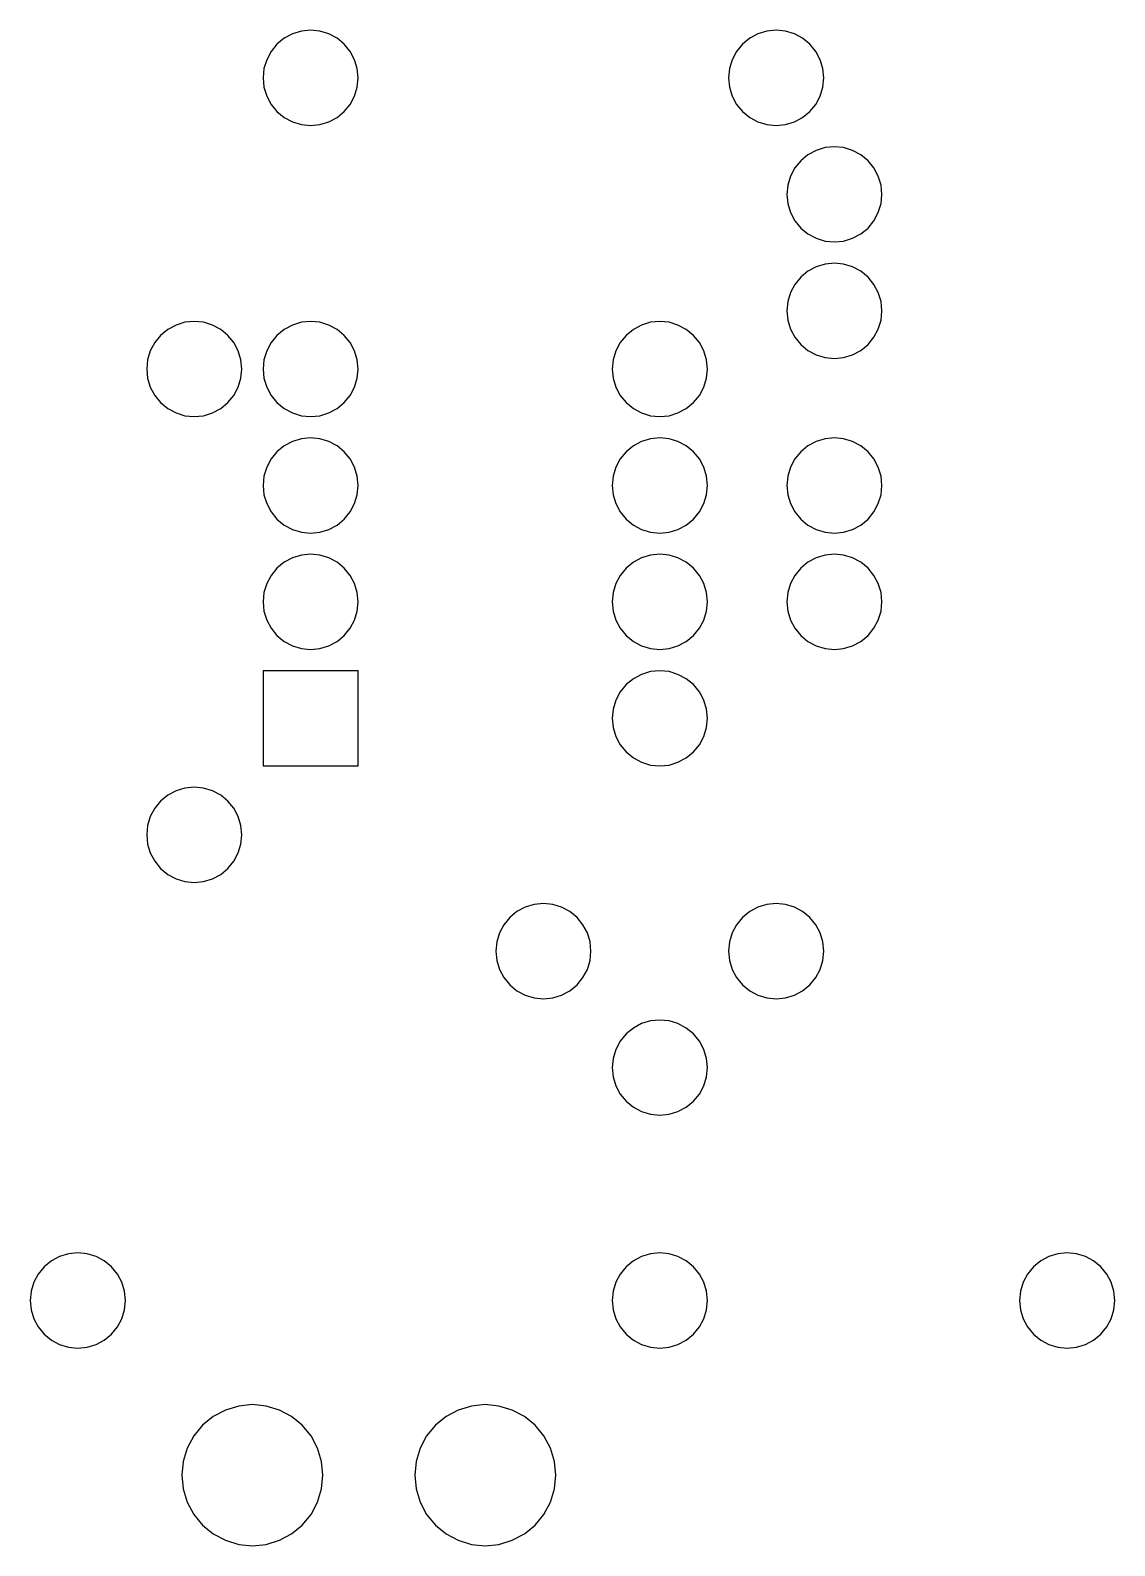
# Model space of a CAD drawing. Extents: x 3.8 to 101.3, y 3.8 to 101.3.
# Drawn here: x 29.23 to 52.9, y 18.74 to 51.8 of the extents above; entities that cross this region are included whole.
import ezdxf

# ---------------------------------------------------------------- set-up
doc = ezdxf.new("R2010")
doc.units = 0
doc.header["$LTSCALE"] = 0.000394
doc.layers.add('PLAN_1', color=7, linetype='CONTINUOUS')

msp = doc.modelspace()

# ---------------------------------------------------------------- linework, layer by layer
at = {"layer": 'PLAN_1', "color": 7}
for p, q in [((34.774818, 51.622753), (34.617462, 51.493614)), ((34.954346, 51.718712), (34.774818, 51.622753)), ((35.149139, 51.777802), (34.954346, 51.718712)), ((35.351723, 51.797756), (35.149139, 51.777802)), ((35.554306, 51.777802), (35.351723, 51.797756)), ((35.7491, 51.718712), (35.554306, 51.777802)), ((35.928627, 51.622753), (35.7491, 51.718712)), ((36.085983, 51.493614), (35.928627, 51.622753)), ((44.934814, 51.622753), (44.777462, 51.493614)), ((45.114342, 51.718712), (44.934814, 51.622753)), ((45.309139, 51.777802), (45.114342, 51.718712)), ((45.511719, 51.797756), (45.309139, 51.777802)), ((45.714298, 51.777802), (45.511719, 51.797756)), ((45.909096, 51.718712), (45.714298, 51.777802)), ((46.088623, 51.622753), (45.909096, 51.718712)), ((46.245975, 51.493614), (46.088623, 51.622753)), ((34.488327, 51.336262), (34.392372, 51.156734)), ((34.617462, 51.493614), (34.488327, 51.336262)), ((36.215118, 51.336262), (36.085983, 51.493614)), ((36.311073, 51.156734), (36.215118, 51.336262)), ((44.648323, 51.336262), (44.552364, 51.156734)), ((44.777462, 51.493614), (44.648323, 51.336262)), ((46.375114, 51.336262), (46.245975, 51.493614)), ((46.471073, 51.156734), (46.375114, 51.336262)), ((34.333275, 50.961937), (34.313324, 50.759357)), ((34.392372, 51.156734), (34.333275, 50.961937)), ((36.370171, 50.961937), (36.311073, 51.156734)), ((36.390121, 50.759357), (36.370171, 50.961937)), ((44.493275, 50.961937), (44.47332, 50.759357)), ((44.552364, 51.156734), (44.493275, 50.961937)), ((46.530163, 50.961937), (46.471073, 51.156734)), ((46.550117, 50.759357), (46.530163, 50.961937)), ((34.313324, 50.759357), (34.333275, 50.556778)), ((36.370171, 50.556778), (36.390121, 50.759357)), ((44.47332, 50.759357), (44.493275, 50.556778)), ((46.530163, 50.556778), (46.550117, 50.759357)), ((34.333275, 50.556778), (34.392372, 50.36198)), ((34.392372, 50.36198), (34.488327, 50.182453)), ((36.215118, 50.182453), (36.311073, 50.36198)), ((36.311073, 50.36198), (36.370171, 50.556778)), ((44.493275, 50.556778), (44.552364, 50.36198)), ((44.552364, 50.36198), (44.648323, 50.182453)), ((46.375114, 50.182453), (46.471073, 50.36198)), ((46.471073, 50.36198), (46.530163, 50.556778)), ((34.488327, 50.182453), (34.617462, 50.025101)), ((34.617462, 50.025101), (34.774818, 49.895962)), ((35.928627, 49.895962), (36.085983, 50.025101)), ((36.085983, 50.025101), (36.215118, 50.182453)), ((44.648323, 50.182453), (44.777462, 50.025101)), ((44.777462, 50.025101), (44.934814, 49.895962)), ((46.088623, 49.895962), (46.245975, 50.025101)), ((46.245975, 50.025101), (46.375114, 50.182453)), ((34.774818, 49.895962), (34.954346, 49.800003)), ((34.954346, 49.800003), (35.149139, 49.740913)), ((35.149139, 49.740913), (35.351723, 49.720959)), ((35.351723, 49.720959), (35.554306, 49.740913)), ((35.554306, 49.740913), (35.7491, 49.800003)), ((35.7491, 49.800003), (35.928627, 49.895962)), ((44.934814, 49.895962), (45.114342, 49.800003)), ((45.114342, 49.800003), (45.309139, 49.740913)), ((45.309139, 49.740913), (45.511719, 49.720959)), ((45.511719, 49.720959), (45.714298, 49.740913)), ((45.714298, 49.740913), (45.909096, 49.800003)), ((45.909096, 49.800003), (46.088623, 49.895962)), ((46.781719, 49.257755), (46.57914, 49.237801)), ((46.984299, 49.237801), (46.781719, 49.257755)), ((46.047462, 48.953613), (45.918324, 48.796261)), ((46.204815, 49.082752), (46.047462, 48.953613)), ((46.384342, 49.178711), (46.204815, 49.082752)), ((46.57914, 49.237801), (46.384342, 49.178711)), ((47.179096, 49.178711), (46.984299, 49.237801)), ((47.358624, 49.082752), (47.179096, 49.178711)), ((47.515976, 48.953613), (47.358624, 49.082752)), ((47.645115, 48.796261), (47.515976, 48.953613)), ((45.822365, 48.616734), (45.763275, 48.421936)), ((45.918324, 48.796261), (45.822365, 48.616734)), ((47.741074, 48.616734), (47.645115, 48.796261)), ((47.800163, 48.421936), (47.741074, 48.616734)), ((45.763275, 48.421936), (45.74332, 48.219357)), ((47.820118, 48.219357), (47.800163, 48.421936)), ((45.74332, 48.219357), (45.763275, 48.016777)), ((45.763275, 48.016777), (45.822365, 47.82198)), ((47.741074, 47.82198), (47.800163, 48.016777)), ((47.800163, 48.016777), (47.820118, 48.219357)), ((45.822365, 47.82198), (45.918324, 47.642452)), ((45.918324, 47.642452), (46.047462, 47.4851)), ((47.515976, 47.4851), (47.645115, 47.642452)), ((47.645115, 47.642452), (47.741074, 47.82198)), ((46.047462, 47.4851), (46.204815, 47.355961)), ((46.204815, 47.355961), (46.384342, 47.260002)), ((47.179096, 47.260002), (47.358624, 47.355961)), ((47.358624, 47.355961), (47.515976, 47.4851)), ((46.384342, 47.260002), (46.57914, 47.200912)), ((46.57914, 47.200912), (46.781719, 47.180958)), ((46.781719, 47.180958), (46.984299, 47.200912)), ((46.984299, 47.200912), (47.179096, 47.260002)), ((46.384342, 46.63871), (46.204815, 46.542751)), ((46.57914, 46.6978), (46.384342, 46.63871)), ((46.781719, 46.717754), (46.57914, 46.6978)), ((46.984299, 46.6978), (46.781719, 46.717754)), ((47.179096, 46.63871), (46.984299, 46.6978)), ((47.358624, 46.542751), (47.179096, 46.63871)), ((46.047462, 46.413612), (45.918324, 46.25626)), ((46.204815, 46.542751), (46.047462, 46.413612)), ((47.515976, 46.413612), (47.358624, 46.542751)), ((47.645115, 46.25626), (47.515976, 46.413612)), ((45.822365, 46.076733), (45.763275, 45.881935)), ((45.918324, 46.25626), (45.822365, 46.076733)), ((47.741074, 46.076733), (47.645115, 46.25626)), ((47.800163, 45.881935), (47.741074, 46.076733)), ((45.763275, 45.881935), (45.74332, 45.679356)), ((45.74332, 45.679356), (45.763275, 45.476776)), ((47.820118, 45.679356), (47.800163, 45.881935)), ((47.800163, 45.476776), (47.820118, 45.679356)), ((32.414345, 45.368713), (32.234818, 45.272755)), ((32.609138, 45.427803), (32.414345, 45.368713)), ((32.811722, 45.447758), (32.609138, 45.427803)), ((33.014305, 45.427803), (32.811722, 45.447758)), ((33.209099, 45.368713), (33.014305, 45.427803)), ((33.388626, 45.272755), (33.209099, 45.368713)), ((34.954346, 45.368713), (34.774818, 45.272755)), ((35.149139, 45.427803), (34.954346, 45.368713)), ((35.351723, 45.447758), (35.149139, 45.427803)), ((35.554306, 45.427803), (35.351723, 45.447758)), ((35.7491, 45.368713), (35.554306, 45.427803)), ((35.928627, 45.272755), (35.7491, 45.368713)), ((42.574345, 45.368713), (42.394817, 45.272755)), ((42.769142, 45.427803), (42.574345, 45.368713)), ((42.971722, 45.447758), (42.769142, 45.427803)), ((43.174301, 45.427803), (42.971722, 45.447758)), ((43.369099, 45.368713), (43.174301, 45.427803)), ((43.548626, 45.272755), (43.369099, 45.368713)), ((45.763275, 45.476776), (45.822365, 45.281979)), ((47.741074, 45.281979), (47.800163, 45.476776)), ((31.948326, 44.986263), (31.852371, 44.806736)), ((32.077461, 45.143616), (31.948326, 44.986263)), ((32.234818, 45.272755), (32.077461, 45.143616)), ((33.545982, 45.143616), (33.388626, 45.272755)), ((33.675117, 44.986263), (33.545982, 45.143616)), ((33.771072, 44.806736), (33.675117, 44.986263)), ((34.488327, 44.986263), (34.392372, 44.806736)), ((34.617462, 45.143616), (34.488327, 44.986263)), ((34.774818, 45.272755), (34.617462, 45.143616)), ((36.085983, 45.143616), (35.928627, 45.272755)), ((36.215118, 44.986263), (36.085983, 45.143616)), ((36.311073, 44.806736), (36.215118, 44.986263)), ((42.108326, 44.986263), (42.012367, 44.806736)), ((42.237465, 45.143616), (42.108326, 44.986263)), ((42.394817, 45.272755), (42.237465, 45.143616)), ((43.705978, 45.143616), (43.548626, 45.272755)), ((43.835117, 44.986263), (43.705978, 45.143616)), ((43.931076, 44.806736), (43.835117, 44.986263)), ((45.822365, 45.281979), (45.918324, 45.102451)), ((45.918324, 45.102451), (46.047462, 44.945099)), ((47.515976, 44.945099), (47.645115, 45.102451)), ((47.645115, 45.102451), (47.741074, 45.281979)), ((31.852371, 44.806736), (31.793274, 44.611938)), ((33.83017, 44.611938), (33.771072, 44.806736)), ((34.392372, 44.806736), (34.333275, 44.611938)), ((36.370171, 44.611938), (36.311073, 44.806736)), ((42.012367, 44.806736), (41.953278, 44.611938)), ((43.990166, 44.611938), (43.931076, 44.806736)), ((46.047462, 44.945099), (46.204815, 44.81596)), ((46.204815, 44.81596), (46.384342, 44.720001)), ((46.384342, 44.720001), (46.57914, 44.660912)), ((46.57914, 44.660912), (46.781719, 44.640957)), ((46.781719, 44.640957), (46.984299, 44.660912)), ((46.984299, 44.660912), (47.179096, 44.720001)), ((47.179096, 44.720001), (47.358624, 44.81596)), ((47.358624, 44.81596), (47.515976, 44.945099)), ((31.793274, 44.611938), (31.773323, 44.409359)), ((31.773323, 44.409359), (31.793274, 44.206779)), ((33.850121, 44.409359), (33.83017, 44.611938)), ((33.83017, 44.206779), (33.850121, 44.409359)), ((34.333275, 44.611938), (34.313324, 44.409359)), ((34.313324, 44.409359), (34.333275, 44.206779)), ((36.390121, 44.409359), (36.370171, 44.611938)), ((36.370171, 44.206779), (36.390121, 44.409359)), ((41.953278, 44.611938), (41.933323, 44.409359)), ((41.933323, 44.409359), (41.953278, 44.206779)), ((44.01012, 44.409359), (43.990166, 44.611938)), ((43.990166, 44.206779), (44.01012, 44.409359)), ((31.793274, 44.206779), (31.852371, 44.011982)), ((31.852371, 44.011982), (31.948326, 43.832455)), ((33.675117, 43.832455), (33.771072, 44.011982)), ((33.771072, 44.011982), (33.83017, 44.206779)), ((34.333275, 44.206779), (34.392372, 44.011982)), ((34.392372, 44.011982), (34.488327, 43.832455)), ((36.215118, 43.832455), (36.311073, 44.011982)), ((36.311073, 44.011982), (36.370171, 44.206779)), ((41.953278, 44.206779), (42.012367, 44.011982)), ((42.012367, 44.011982), (42.108326, 43.832455)), ((43.835117, 43.832455), (43.931076, 44.011982)), ((43.931076, 44.011982), (43.990166, 44.206779)), ((31.948326, 43.832455), (32.077461, 43.675102)), ((32.077461, 43.675102), (32.234818, 43.545963)), ((33.388626, 43.545963), (33.545982, 43.675102)), ((33.545982, 43.675102), (33.675117, 43.832455)), ((34.488327, 43.832455), (34.617462, 43.675102)), ((34.617462, 43.675102), (34.774818, 43.545963)), ((35.928627, 43.545963), (36.085983, 43.675102)), ((36.085983, 43.675102), (36.215118, 43.832455)), ((42.108326, 43.832455), (42.237465, 43.675102)), ((42.237465, 43.675102), (42.394817, 43.545963)), ((43.548626, 43.545963), (43.705978, 43.675102)), ((43.705978, 43.675102), (43.835117, 43.832455)), ((32.234818, 43.545963), (32.414345, 43.450005)), ((32.414345, 43.450005), (32.609138, 43.390915)), ((32.609138, 43.390915), (32.811722, 43.37096)), ((32.811722, 43.37096), (33.014305, 43.390915)), ((33.014305, 43.390915), (33.209099, 43.450005)), ((33.209099, 43.450005), (33.388626, 43.545963)), ((34.774818, 43.545963), (34.954346, 43.450005)), ((34.954346, 43.450005), (35.149139, 43.390915)), ((35.149139, 43.390915), (35.351723, 43.37096)), ((35.351723, 43.37096), (35.554306, 43.390915)), ((35.554306, 43.390915), (35.7491, 43.450005)), ((35.7491, 43.450005), (35.928627, 43.545963)), ((42.394817, 43.545963), (42.574345, 43.450005)), ((42.574345, 43.450005), (42.769142, 43.390915)), ((42.769142, 43.390915), (42.971722, 43.37096)), ((42.971722, 43.37096), (43.174301, 43.390915)), ((43.174301, 43.390915), (43.369099, 43.450005)), ((43.369099, 43.450005), (43.548626, 43.545963)), ((34.774818, 42.732754), (34.617462, 42.603615)), ((34.954346, 42.828712), (34.774818, 42.732754)), ((35.149139, 42.887802), (34.954346, 42.828712)), ((35.351723, 42.907757), (35.149139, 42.887802)), ((35.554306, 42.887802), (35.351723, 42.907757)), ((35.7491, 42.828712), (35.554306, 42.887802)), ((35.928627, 42.732754), (35.7491, 42.828712)), ((36.085983, 42.603615), (35.928627, 42.732754)), ((42.394817, 42.732754), (42.237465, 42.603615)), ((42.574345, 42.828712), (42.394817, 42.732754)), ((42.769142, 42.887802), (42.574345, 42.828712)), ((42.971722, 42.907757), (42.769142, 42.887802)), ((43.174301, 42.887802), (42.971722, 42.907757)), ((43.369099, 42.828712), (43.174301, 42.887802)), ((43.548626, 42.732754), (43.369099, 42.828712)), ((43.705978, 42.603615), (43.548626, 42.732754)), ((46.204815, 42.732754), (46.047462, 42.603615)), ((46.384342, 42.828712), (46.204815, 42.732754)), ((46.57914, 42.887802), (46.384342, 42.828712)), ((46.781719, 42.907757), (46.57914, 42.887802)), ((46.984299, 42.887802), (46.781719, 42.907757)), ((47.179096, 42.828712), (46.984299, 42.887802)), ((47.358624, 42.732754), (47.179096, 42.828712)), ((47.515976, 42.603615), (47.358624, 42.732754)), ((34.488327, 42.446262), (34.392372, 42.266735)), ((34.617462, 42.603615), (34.488327, 42.446262)), ((36.215118, 42.446262), (36.085983, 42.603615)), ((36.311073, 42.266735), (36.215118, 42.446262)), ((42.108326, 42.446262), (42.012367, 42.266735)), ((42.237465, 42.603615), (42.108326, 42.446262)), ((43.835117, 42.446262), (43.705978, 42.603615)), ((43.931076, 42.266735), (43.835117, 42.446262)), ((45.918324, 42.446262), (45.822365, 42.266735)), ((46.047462, 42.603615), (45.918324, 42.446262)), ((47.645115, 42.446262), (47.515976, 42.603615)), ((47.741074, 42.266735), (47.645115, 42.446262)), ((34.333275, 42.071938), (34.313324, 41.869358)), ((34.392372, 42.266735), (34.333275, 42.071938)), ((36.370171, 42.071938), (36.311073, 42.266735)), ((36.390121, 41.869358), (36.370171, 42.071938)), ((41.953278, 42.071938), (41.933323, 41.869358)), ((42.012367, 42.266735), (41.953278, 42.071938)), ((43.990166, 42.071938), (43.931076, 42.266735)), ((44.01012, 41.869358), (43.990166, 42.071938)), ((45.763275, 42.071938), (45.74332, 41.869358)), ((45.822365, 42.266735), (45.763275, 42.071938)), ((47.800163, 42.071938), (47.741074, 42.266735)), ((47.820118, 41.869358), (47.800163, 42.071938)), ((34.313324, 41.869358), (34.333275, 41.666779)), ((34.333275, 41.666779), (34.392372, 41.471981)), ((36.311073, 41.471981), (36.370171, 41.666779)), ((36.370171, 41.666779), (36.390121, 41.869358)), ((41.933323, 41.869358), (41.953278, 41.666779)), ((41.953278, 41.666779), (42.012367, 41.471981)), ((43.931076, 41.471981), (43.990166, 41.666779)), ((43.990166, 41.666779), (44.01012, 41.869358)), ((45.74332, 41.869358), (45.763275, 41.666779)), ((45.763275, 41.666779), (45.822365, 41.471981)), ((47.741074, 41.471981), (47.800163, 41.666779)), ((47.800163, 41.666779), (47.820118, 41.869358)), ((34.392372, 41.471981), (34.488327, 41.292454)), ((36.215118, 41.292454), (36.311073, 41.471981)), ((42.012367, 41.471981), (42.108326, 41.292454)), ((43.835117, 41.292454), (43.931076, 41.471981)), ((45.822365, 41.471981), (45.918324, 41.292454)), ((47.645115, 41.292454), (47.741074, 41.471981)), ((34.488327, 41.292454), (34.617462, 41.135101)), ((34.617462, 41.135101), (34.774818, 41.005962)), ((34.774818, 41.005962), (34.954346, 40.910004)), ((35.7491, 40.910004), (35.928627, 41.005962)), ((35.928627, 41.005962), (36.085983, 41.135101)), ((36.085983, 41.135101), (36.215118, 41.292454)), ((42.108326, 41.292454), (42.237465, 41.135101)), ((42.237465, 41.135101), (42.394817, 41.005962)), ((42.394817, 41.005962), (42.574345, 40.910004)), ((43.369099, 40.910004), (43.548626, 41.005962)), ((43.548626, 41.005962), (43.705978, 41.135101)), ((43.705978, 41.135101), (43.835117, 41.292454)), ((45.918324, 41.292454), (46.047462, 41.135101)), ((46.047462, 41.135101), (46.204815, 41.005962)), ((46.204815, 41.005962), (46.384342, 40.910004)), ((47.179096, 40.910004), (47.358624, 41.005962)), ((47.358624, 41.005962), (47.515976, 41.135101)), ((47.515976, 41.135101), (47.645115, 41.292454)), ((34.954346, 40.910004), (35.149139, 40.850914)), ((35.149139, 40.850914), (35.351723, 40.830959)), ((35.351723, 40.830959), (35.554306, 40.850914)), ((35.554306, 40.850914), (35.7491, 40.910004)), ((42.574345, 40.910004), (42.769142, 40.850914)), ((42.769142, 40.850914), (42.971722, 40.830959)), ((42.971722, 40.830959), (43.174301, 40.850914)), ((43.174301, 40.850914), (43.369099, 40.910004)), ((46.384342, 40.910004), (46.57914, 40.850914)), ((46.57914, 40.850914), (46.781719, 40.830959)), ((46.781719, 40.830959), (46.984299, 40.850914)), ((46.984299, 40.850914), (47.179096, 40.910004)), ((35.149139, 40.347801), (34.954346, 40.288712)), ((35.351723, 40.367756), (35.149139, 40.347801)), ((35.554306, 40.347801), (35.351723, 40.367756)), ((35.7491, 40.288712), (35.554306, 40.347801)), ((42.769142, 40.347801), (42.574345, 40.288712)), ((42.971722, 40.367756), (42.769142, 40.347801)), ((43.174301, 40.347801), (42.971722, 40.367756)), ((43.369099, 40.288712), (43.174301, 40.347801)), ((46.57914, 40.347801), (46.384342, 40.288712)), ((46.781719, 40.367756), (46.57914, 40.347801)), ((46.984299, 40.347801), (46.781719, 40.367756)), ((47.179096, 40.288712), (46.984299, 40.347801)), ((34.617462, 40.063614), (34.488327, 39.906261)), ((34.774818, 40.192753), (34.617462, 40.063614)), ((34.954346, 40.288712), (34.774818, 40.192753)), ((35.928627, 40.192753), (35.7491, 40.288712)), ((36.085983, 40.063614), (35.928627, 40.192753)), ((36.215118, 39.906261), (36.085983, 40.063614)), ((42.237465, 40.063614), (42.108326, 39.906261)), ((42.394817, 40.192753), (42.237465, 40.063614)), ((42.574345, 40.288712), (42.394817, 40.192753)), ((43.548626, 40.192753), (43.369099, 40.288712)), ((43.705978, 40.063614), (43.548626, 40.192753)), ((43.835117, 39.906261), (43.705978, 40.063614)), ((46.047462, 40.063614), (45.918324, 39.906261)), ((46.204815, 40.192753), (46.047462, 40.063614)), ((46.384342, 40.288712), (46.204815, 40.192753)), ((47.358624, 40.192753), (47.179096, 40.288712)), ((47.515976, 40.063614), (47.358624, 40.192753)), ((47.645115, 39.906261), (47.515976, 40.063614)), ((34.392372, 39.726734), (34.333275, 39.531937)), ((34.488327, 39.906261), (34.392372, 39.726734)), ((36.311073, 39.726734), (36.215118, 39.906261)), ((36.370171, 39.531937), (36.311073, 39.726734)), ((42.012367, 39.726734), (41.953278, 39.531937)), ((42.108326, 39.906261), (42.012367, 39.726734)), ((43.931076, 39.726734), (43.835117, 39.906261)), ((43.990166, 39.531937), (43.931076, 39.726734)), ((45.822365, 39.726734), (45.763275, 39.531937)), ((45.918324, 39.906261), (45.822365, 39.726734)), ((47.741074, 39.726734), (47.645115, 39.906261)), ((47.800163, 39.531937), (47.741074, 39.726734)), ((34.333275, 39.531937), (34.313324, 39.329357)), ((36.390121, 39.329357), (36.370171, 39.531937)), ((41.953278, 39.531937), (41.933323, 39.329357)), ((44.01012, 39.329357), (43.990166, 39.531937)), ((45.763275, 39.531937), (45.74332, 39.329357)), ((47.820118, 39.329357), (47.800163, 39.531937)), ((34.313324, 39.329357), (34.333275, 39.126778)), ((34.333275, 39.126778), (34.392372, 38.93198)), ((36.311073, 38.93198), (36.370171, 39.126778)), ((36.370171, 39.126778), (36.390121, 39.329357)), ((41.933323, 39.329357), (41.953278, 39.126778)), ((41.953278, 39.126778), (42.012367, 38.93198)), ((43.931076, 38.93198), (43.990166, 39.126778)), ((43.990166, 39.126778), (44.01012, 39.329357)), ((45.74332, 39.329357), (45.763275, 39.126778)), ((45.763275, 39.126778), (45.822365, 38.93198)), ((47.741074, 38.93198), (47.800163, 39.126778)), ((47.800163, 39.126778), (47.820118, 39.329357)), ((34.392372, 38.93198), (34.488327, 38.752453)), ((34.488327, 38.752453), (34.617462, 38.5951)), ((36.085983, 38.5951), (36.215118, 38.752453)), ((36.215118, 38.752453), (36.311073, 38.93198)), ((42.012367, 38.93198), (42.108326, 38.752453)), ((42.108326, 38.752453), (42.237465, 38.5951)), ((43.705978, 38.5951), (43.835117, 38.752453)), ((43.835117, 38.752453), (43.931076, 38.93198)), ((45.822365, 38.93198), (45.918324, 38.752453)), ((45.918324, 38.752453), (46.047462, 38.5951)), ((47.515976, 38.5951), (47.645115, 38.752453)), ((47.645115, 38.752453), (47.741074, 38.93198)), ((34.617462, 38.5951), (34.774818, 38.465961)), ((34.774818, 38.465961), (34.954346, 38.370003)), ((34.954346, 38.370003), (35.149139, 38.310913)), ((35.554306, 38.310913), (35.7491, 38.370003)), ((35.7491, 38.370003), (35.928627, 38.465961)), ((35.928627, 38.465961), (36.085983, 38.5951)), ((42.237465, 38.5951), (42.394817, 38.465961)), ((42.394817, 38.465961), (42.574345, 38.370003)), ((42.574345, 38.370003), (42.769142, 38.310913)), ((43.174301, 38.310913), (43.369099, 38.370003)), ((43.369099, 38.370003), (43.548626, 38.465961)), ((43.548626, 38.465961), (43.705978, 38.5951)), ((46.047462, 38.5951), (46.204815, 38.465961)), ((46.204815, 38.465961), (46.384342, 38.370003)), ((46.384342, 38.370003), (46.57914, 38.310913)), ((46.984299, 38.310913), (47.179096, 38.370003)), ((47.179096, 38.370003), (47.358624, 38.465961)), ((47.358624, 38.465961), (47.515976, 38.5951)), ((35.149139, 38.310913), (35.351723, 38.290958)), ((35.351723, 38.290958), (35.554306, 38.310913)), ((42.769142, 38.310913), (42.971722, 38.290958)), ((42.971722, 38.290958), (43.174301, 38.310913)), ((46.57914, 38.310913), (46.781719, 38.290958)), ((46.781719, 38.290958), (46.984299, 38.310913)), ((36.390121, 37.827755), (34.313324, 37.827755)), ((34.313324, 37.827755), (34.313324, 35.750957)), ((36.390121, 35.750957), (36.390121, 37.827755)), ((42.574345, 37.748711), (42.394817, 37.652752)), ((42.769142, 37.8078), (42.574345, 37.748711)), ((42.971722, 37.827755), (42.769142, 37.8078)), ((43.174301, 37.8078), (42.971722, 37.827755)), ((43.369099, 37.748711), (43.174301, 37.8078)), ((43.548626, 37.652752), (43.369099, 37.748711)), ((42.108326, 37.366261), (42.012367, 37.186733)), ((42.237465, 37.523613), (42.108326, 37.366261)), ((42.394817, 37.652752), (42.237465, 37.523613)), ((43.705978, 37.523613), (43.548626, 37.652752)), ((43.835117, 37.366261), (43.705978, 37.523613)), ((43.931076, 37.186733), (43.835117, 37.366261)), ((42.012367, 37.186733), (41.953278, 36.991936)), ((43.990166, 36.991936), (43.931076, 37.186733)), ((41.953278, 36.991936), (41.933323, 36.789356)), ((41.933323, 36.789356), (41.953278, 36.586777)), ((44.01012, 36.789356), (43.990166, 36.991936)), ((43.990166, 36.586777), (44.01012, 36.789356)), ((41.953278, 36.586777), (42.012367, 36.391979)), ((42.012367, 36.391979), (42.108326, 36.212452)), ((43.835117, 36.212452), (43.931076, 36.391979)), ((43.931076, 36.391979), (43.990166, 36.586777)), ((42.108326, 36.212452), (42.237465, 36.055099)), ((42.237465, 36.055099), (42.394817, 35.925961)), ((43.548626, 35.925961), (43.705978, 36.055099)), ((43.705978, 36.055099), (43.835117, 36.212452)), ((34.313324, 35.750957), (36.390121, 35.750957)), ((42.394817, 35.925961), (42.574345, 35.830002)), ((42.574345, 35.830002), (42.769142, 35.770912)), ((42.769142, 35.770912), (42.971722, 35.750957)), ((42.971722, 35.750957), (43.174301, 35.770912)), ((43.174301, 35.770912), (43.369099, 35.830002)), ((43.369099, 35.830002), (43.548626, 35.925961)), ((32.234818, 35.112755), (32.077461, 34.983616)), ((32.414345, 35.208714), (32.234818, 35.112755)), ((32.609138, 35.267803), (32.414345, 35.208714)), ((32.811722, 35.287758), (32.609138, 35.267803)), ((33.014305, 35.267803), (32.811722, 35.287758)), ((33.209099, 35.208714), (33.014305, 35.267803)), ((33.388626, 35.112755), (33.209099, 35.208714)), ((33.545982, 34.983616), (33.388626, 35.112755)), ((31.948326, 34.826263), (31.852371, 34.646736)), ((32.077461, 34.983616), (31.948326, 34.826263)), ((33.675117, 34.826263), (33.545982, 34.983616)), ((33.771072, 34.646736), (33.675117, 34.826263)), ((31.793274, 34.451939), (31.773323, 34.249359)), ((31.852371, 34.646736), (31.793274, 34.451939)), ((33.83017, 34.451939), (33.771072, 34.646736)), ((33.850121, 34.249359), (33.83017, 34.451939)), ((31.773323, 34.249359), (31.793274, 34.04678)), ((33.83017, 34.04678), (33.850121, 34.249359)), ((31.793274, 34.04678), (31.852371, 33.851982)), ((31.852371, 33.851982), (31.948326, 33.672455)), ((33.675117, 33.672455), (33.771072, 33.851982)), ((33.771072, 33.851982), (33.83017, 34.04678)), ((31.948326, 33.672455), (32.077461, 33.515102)), ((32.077461, 33.515102), (32.234818, 33.385963)), ((33.388626, 33.385963), (33.545982, 33.515102)), ((33.545982, 33.515102), (33.675117, 33.672455)), ((32.234818, 33.385963), (32.414345, 33.290005)), ((32.414345, 33.290005), (32.609138, 33.230915)), ((32.609138, 33.230915), (32.811722, 33.21096)), ((32.811722, 33.21096), (33.014305, 33.230915)), ((33.014305, 33.230915), (33.209099, 33.290005)), ((33.209099, 33.290005), (33.388626, 33.385963)), ((40.229141, 32.727802), (40.034348, 32.668713)), ((40.431725, 32.747757), (40.229141, 32.727802)), ((40.634308, 32.727802), (40.431725, 32.747757)), ((40.829102, 32.668713), (40.634308, 32.727802)), ((45.309139, 32.727802), (45.114342, 32.668713)), ((45.511719, 32.747757), (45.309139, 32.727802)), ((45.714298, 32.727802), (45.511719, 32.747757)), ((45.909096, 32.668713), (45.714298, 32.727802)), ((39.697464, 32.443615), (39.568329, 32.286263)), ((39.85482, 32.572754), (39.697464, 32.443615)), ((40.034348, 32.668713), (39.85482, 32.572754)), ((41.008629, 32.572754), (40.829102, 32.668713)), ((41.165981, 32.443615), (41.008629, 32.572754)), ((41.29512, 32.286263), (41.165981, 32.443615)), ((44.777462, 32.443615), (44.648323, 32.286263)), ((44.934814, 32.572754), (44.777462, 32.443615)), ((45.114342, 32.668713), (44.934814, 32.572754)), ((46.088623, 32.572754), (45.909096, 32.668713)), ((46.245975, 32.443615), (46.088623, 32.572754)), ((46.375114, 32.286263), (46.245975, 32.443615)), ((39.472374, 32.106735), (39.413277, 31.91194)), ((39.568329, 32.286263), (39.472374, 32.106735)), ((41.391079, 32.106735), (41.29512, 32.286263)), ((41.450169, 31.91194), (41.391079, 32.106735)), ((44.552364, 32.106735), (44.493275, 31.91194)), ((44.648323, 32.286263), (44.552364, 32.106735)), ((46.471073, 32.106735), (46.375114, 32.286263)), ((46.530163, 31.91194), (46.471073, 32.106735)), ((39.413277, 31.91194), (39.393326, 31.709358)), ((41.470123, 31.709358), (41.450169, 31.91194)), ((44.493275, 31.91194), (44.47332, 31.709358)), ((46.550117, 31.709358), (46.530163, 31.91194)), ((39.393326, 31.709358), (39.413277, 31.506777)), ((39.413277, 31.506777), (39.472374, 31.311981)), ((41.391079, 31.311981), (41.450169, 31.506777)), ((41.450169, 31.506777), (41.470123, 31.709358)), ((44.47332, 31.709358), (44.493275, 31.506777)), ((44.493275, 31.506777), (44.552364, 31.311981)), ((46.471073, 31.311981), (46.530163, 31.506777)), ((46.530163, 31.506777), (46.550117, 31.709358)), ((39.472374, 31.311981), (39.568329, 31.132456)), ((39.568329, 31.132456), (39.697464, 30.9751)), ((41.165981, 30.9751), (41.29512, 31.132456)), ((41.29512, 31.132456), (41.391079, 31.311981)), ((44.552364, 31.311981), (44.648323, 31.132456)), ((44.648323, 31.132456), (44.777462, 30.9751)), ((46.245975, 30.9751), (46.375114, 31.132456)), ((46.375114, 31.132456), (46.471073, 31.311981)), ((39.697464, 30.9751), (39.85482, 30.845963)), ((39.85482, 30.845963), (40.034348, 30.750004)), ((40.034348, 30.750004), (40.229141, 30.690914)), ((40.634308, 30.690914), (40.829102, 30.750004)), ((40.829102, 30.750004), (41.008629, 30.845963)), ((41.008629, 30.845963), (41.165981, 30.9751)), ((44.777462, 30.9751), (44.934814, 30.845963)), ((44.934814, 30.845963), (45.114342, 30.750004)), ((45.114342, 30.750004), (45.309139, 30.690914)), ((45.714298, 30.690914), (45.909096, 30.750004)), ((45.909096, 30.750004), (46.088623, 30.845963)), ((46.088623, 30.845963), (46.245975, 30.9751)), ((40.229141, 30.690914), (40.431725, 30.670961)), ((40.431725, 30.670961), (40.634308, 30.690914)), ((45.309139, 30.690914), (45.511719, 30.670961)), ((45.511719, 30.670961), (45.714298, 30.690914)), ((42.574345, 30.128712), (42.394817, 30.032753)), ((42.769142, 30.187801), (42.574345, 30.128712)), ((42.971722, 30.207754), (42.769142, 30.187801)), ((43.174301, 30.187801), (42.971722, 30.207754)), ((43.369099, 30.128712), (43.174301, 30.187801)), ((43.548626, 30.032753), (43.369099, 30.128712)), ((42.237465, 29.903616), (42.108326, 29.74626)), ((42.394817, 30.032753), (42.237465, 29.903616)), ((43.705978, 29.903616), (43.548626, 30.032753)), ((43.835117, 29.74626), (43.705978, 29.903616)), ((42.012367, 29.566734), (41.953278, 29.371939)), ((42.108326, 29.74626), (42.012367, 29.566734)), ((43.931076, 29.566734), (43.835117, 29.74626)), ((43.990166, 29.371939), (43.931076, 29.566734)), ((41.953278, 29.371939), (41.933323, 29.169357)), ((41.933323, 29.169357), (41.953278, 28.966776)), ((44.01012, 29.169357), (43.990166, 29.371939)), ((43.990166, 28.966776), (44.01012, 29.169357)), ((41.953278, 28.966776), (42.012367, 28.77198)), ((42.012367, 28.77198), (42.108326, 28.592455)), ((43.835117, 28.592455), (43.931076, 28.77198)), ((43.931076, 28.77198), (43.990166, 28.966776)), ((42.108326, 28.592455), (42.237465, 28.435099)), ((42.237465, 28.435099), (42.394817, 28.305962)), ((43.548626, 28.305962), (43.705978, 28.435099)), ((43.705978, 28.435099), (43.835117, 28.592455)), ((42.394817, 28.305962), (42.574345, 28.210003)), ((42.574345, 28.210003), (42.769142, 28.150913)), ((42.769142, 28.150913), (42.971722, 28.13096)), ((42.971722, 28.13096), (43.174301, 28.150913)), ((43.174301, 28.150913), (43.369099, 28.210003)), ((43.369099, 28.210003), (43.548626, 28.305962)), ((30.271721, 25.127756), (30.069138, 25.107803)), ((30.474304, 25.107803), (30.271721, 25.127756)), ((42.971722, 25.127756), (42.769142, 25.107803)), ((43.174301, 25.107803), (42.971722, 25.127756)), ((51.861721, 25.127756), (51.659142, 25.107803)), ((52.064301, 25.107803), (51.861721, 25.127756)), ((29.53746, 24.823618), (29.408325, 24.666262)), ((29.694817, 24.952755), (29.53746, 24.823618)), ((29.874344, 25.048714), (29.694817, 24.952755)), ((30.069138, 25.107803), (29.874344, 25.048714)), ((30.669098, 25.048714), (30.474304, 25.107803)), ((30.848625, 24.952755), (30.669098, 25.048714)), ((31.005981, 24.823618), (30.848625, 24.952755)), ((31.135117, 24.666262), (31.005981, 24.823618)), ((42.237465, 24.823618), (42.108326, 24.666262)), ((42.394817, 24.952755), (42.237465, 24.823618)), ((42.574345, 25.048714), (42.394817, 24.952755)), ((42.769142, 25.107803), (42.574345, 25.048714)), ((43.369099, 25.048714), (43.174301, 25.107803)), ((43.548626, 24.952755), (43.369099, 25.048714)), ((43.705978, 24.823618), (43.548626, 24.952755)), ((43.835117, 24.666262), (43.705978, 24.823618)), ((51.127464, 24.823618), (50.998325, 24.666262)), ((51.284817, 24.952755), (51.127464, 24.823618)), ((51.464344, 25.048714), (51.284817, 24.952755)), ((51.659142, 25.107803), (51.464344, 25.048714)), ((52.259098, 25.048714), (52.064301, 25.107803)), ((52.438625, 24.952755), (52.259098, 25.048714)), ((52.595978, 24.823618), (52.438625, 24.952755)), ((52.725117, 24.666262), (52.595978, 24.823618)), ((29.31237, 24.486736), (29.253273, 24.291941)), ((29.408325, 24.666262), (29.31237, 24.486736)), ((31.231071, 24.486736), (31.135117, 24.666262)), ((31.290169, 24.291941), (31.231071, 24.486736)), ((42.012367, 24.486736), (41.953278, 24.291941)), ((42.108326, 24.666262), (42.012367, 24.486736)), ((43.931076, 24.486736), (43.835117, 24.666262)), ((43.990166, 24.291941), (43.931076, 24.486736)), ((50.902367, 24.486736), (50.843277, 24.291941)), ((50.998325, 24.666262), (50.902367, 24.486736)), ((52.821075, 24.486736), (52.725117, 24.666262)), ((52.880165, 24.291941), (52.821075, 24.486736)), ((29.253273, 24.291941), (29.233322, 24.089359)), ((31.31012, 24.089359), (31.290169, 24.291941)), ((41.953278, 24.291941), (41.933323, 24.089359)), ((44.01012, 24.089359), (43.990166, 24.291941)), ((50.843277, 24.291941), (50.823322, 24.089359)), ((52.90012, 24.089359), (52.880165, 24.291941)), ((29.233322, 24.089359), (29.253273, 23.886778)), ((29.253273, 23.886778), (29.31237, 23.691982)), ((31.231071, 23.691982), (31.290169, 23.886778)), ((31.290169, 23.886778), (31.31012, 24.089359)), ((41.933323, 24.089359), (41.953278, 23.886778)), ((41.953278, 23.886778), (42.012367, 23.691982)), ((43.931076, 23.691982), (43.990166, 23.886778)), ((43.990166, 23.886778), (44.01012, 24.089359)), ((50.823322, 24.089359), (50.843277, 23.886778)), ((50.843277, 23.886778), (50.902367, 23.691982)), ((52.821075, 23.691982), (52.880165, 23.886778)), ((52.880165, 23.886778), (52.90012, 24.089359)), ((29.31237, 23.691982), (29.408325, 23.512457)), ((29.408325, 23.512457), (29.53746, 23.355101)), ((31.005981, 23.355101), (31.135117, 23.512457)), ((31.135117, 23.512457), (31.231071, 23.691982)), ((42.012367, 23.691982), (42.108326, 23.512457)), ((42.108326, 23.512457), (42.237465, 23.355101)), ((43.705978, 23.355101), (43.835117, 23.512457)), ((43.835117, 23.512457), (43.931076, 23.691982)), ((50.902367, 23.691982), (50.998325, 23.512457)), ((50.998325, 23.512457), (51.127464, 23.355101)), ((52.595978, 23.355101), (52.725117, 23.512457)), ((52.725117, 23.512457), (52.821075, 23.691982)), ((29.53746, 23.355101), (29.694817, 23.225964)), ((29.694817, 23.225964), (29.874344, 23.130005)), ((30.669098, 23.130005), (30.848625, 23.225964)), ((30.848625, 23.225964), (31.005981, 23.355101)), ((42.237465, 23.355101), (42.394817, 23.225964)), ((42.394817, 23.225964), (42.574345, 23.130005)), ((43.369099, 23.130005), (43.548626, 23.225964)), ((43.548626, 23.225964), (43.705978, 23.355101)), ((51.127464, 23.355101), (51.284817, 23.225964)), ((51.284817, 23.225964), (51.464344, 23.130005)), ((52.259098, 23.130005), (52.438625, 23.225964)), ((52.438625, 23.225964), (52.595978, 23.355101)), ((29.874344, 23.130005), (30.069138, 23.070915)), ((30.069138, 23.070915), (30.271721, 23.050962)), ((30.271721, 23.050962), (30.474304, 23.070915)), ((30.474304, 23.070915), (30.669098, 23.130005)), ((42.574345, 23.130005), (42.769142, 23.070915)), ((42.769142, 23.070915), (42.971722, 23.050962)), ((42.971722, 23.050962), (43.174301, 23.070915)), ((43.174301, 23.070915), (43.369099, 23.130005)), ((51.464344, 23.130005), (51.659142, 23.070915)), ((51.659142, 23.070915), (51.861721, 23.050962)), ((51.861721, 23.050962), (52.064301, 23.070915)), ((52.064301, 23.070915), (52.259098, 23.130005)), ((34.081718, 21.817755), (33.781593, 21.788195)), ((34.381844, 21.788195), (34.081718, 21.817755)), ((39.16172, 21.817755), (38.861595, 21.788195)), ((39.461845, 21.788195), (39.16172, 21.817755)), ((33.227028, 21.558489), (32.993904, 21.367168)), ((33.492996, 21.700651), (33.227028, 21.558489)), ((33.781593, 21.788195), (33.492996, 21.700651)), ((34.670441, 21.700651), (34.381844, 21.788195)), ((34.936409, 21.558489), (34.670441, 21.700651)), ((35.169533, 21.367168), (34.936409, 21.558489)), ((38.30703, 21.558489), (38.073906, 21.367168)), ((38.572998, 21.700651), (38.30703, 21.558489)), ((38.861595, 21.788195), (38.572998, 21.700651)), ((39.750443, 21.700651), (39.461845, 21.788195)), ((40.016411, 21.558489), (39.750443, 21.700651)), ((40.249535, 21.367168), (40.016411, 21.558489)), ((32.993904, 21.367168), (32.802589, 21.134047)), ((35.360847, 21.134047), (35.169533, 21.367168)), ((38.073906, 21.367168), (37.882591, 21.134047)), ((40.440849, 21.134047), (40.249535, 21.367168)), ((32.660423, 20.868076), (32.572884, 20.579485)), ((32.802589, 21.134047), (32.660423, 20.868076)), ((35.503014, 20.868076), (35.360847, 21.134047)), ((35.590553, 20.579485), (35.503014, 20.868076)), ((37.740425, 20.868076), (37.652885, 20.579485)), ((37.882591, 21.134047), (37.740425, 20.868076)), ((40.583015, 20.868076), (40.440849, 21.134047)), ((40.670555, 20.579485), (40.583015, 20.868076)), ((32.572884, 20.579485), (32.54332, 20.279358)), ((35.620117, 20.279358), (35.590553, 20.579485)), ((37.652885, 20.579485), (37.623322, 20.279358)), ((40.700119, 20.279358), (40.670555, 20.579485)), ((32.54332, 20.279358), (32.572884, 19.979231)), ((35.590553, 19.979231), (35.620117, 20.279358)), ((37.623322, 20.279358), (37.652885, 19.979231)), ((40.670555, 19.979231), (40.700119, 20.279358)), ((32.572884, 19.979231), (32.660423, 19.690639)), ((35.503014, 19.690639), (35.590553, 19.979231)), ((37.652885, 19.979231), (37.740425, 19.690639)), ((40.583015, 19.690639), (40.670555, 19.979231)), ((32.660423, 19.690639), (32.802589, 19.424669)), ((35.360847, 19.424669), (35.503014, 19.690639)), ((37.740425, 19.690639), (37.882591, 19.424669)), ((40.440849, 19.424669), (40.583015, 19.690639)), ((32.802589, 19.424669), (32.993904, 19.191547)), ((32.993904, 19.191547), (33.227028, 19.000227)), ((34.936409, 19.000227), (35.169533, 19.191547)), ((35.169533, 19.191547), (35.360847, 19.424669)), ((37.882591, 19.424669), (38.073906, 19.191547)), ((38.073906, 19.191547), (38.30703, 19.000227)), ((40.016411, 19.000227), (40.249535, 19.191547)), ((40.249535, 19.191547), (40.440849, 19.424669)), ((33.227028, 19.000227), (33.492996, 18.858065)), ((33.492996, 18.858065), (33.781593, 18.770521)), ((34.381844, 18.770521), (34.670441, 18.858065)), ((34.670441, 18.858065), (34.936409, 19.000227)), ((38.30703, 19.000227), (38.572998, 18.858065)), ((38.572998, 18.858065), (38.861595, 18.770521)), ((39.461845, 18.770521), (39.750443, 18.858065)), ((39.750443, 18.858065), (40.016411, 19.000227)), ((33.781593, 18.770521), (34.081718, 18.740961)), ((34.081718, 18.740961), (34.381844, 18.770521)), ((38.861595, 18.770521), (39.16172, 18.740961)), ((39.16172, 18.740961), (39.461845, 18.770521))]:
    msp.add_line(p, q, dxfattribs=at)

doc.saveas('drawing.dxf')
